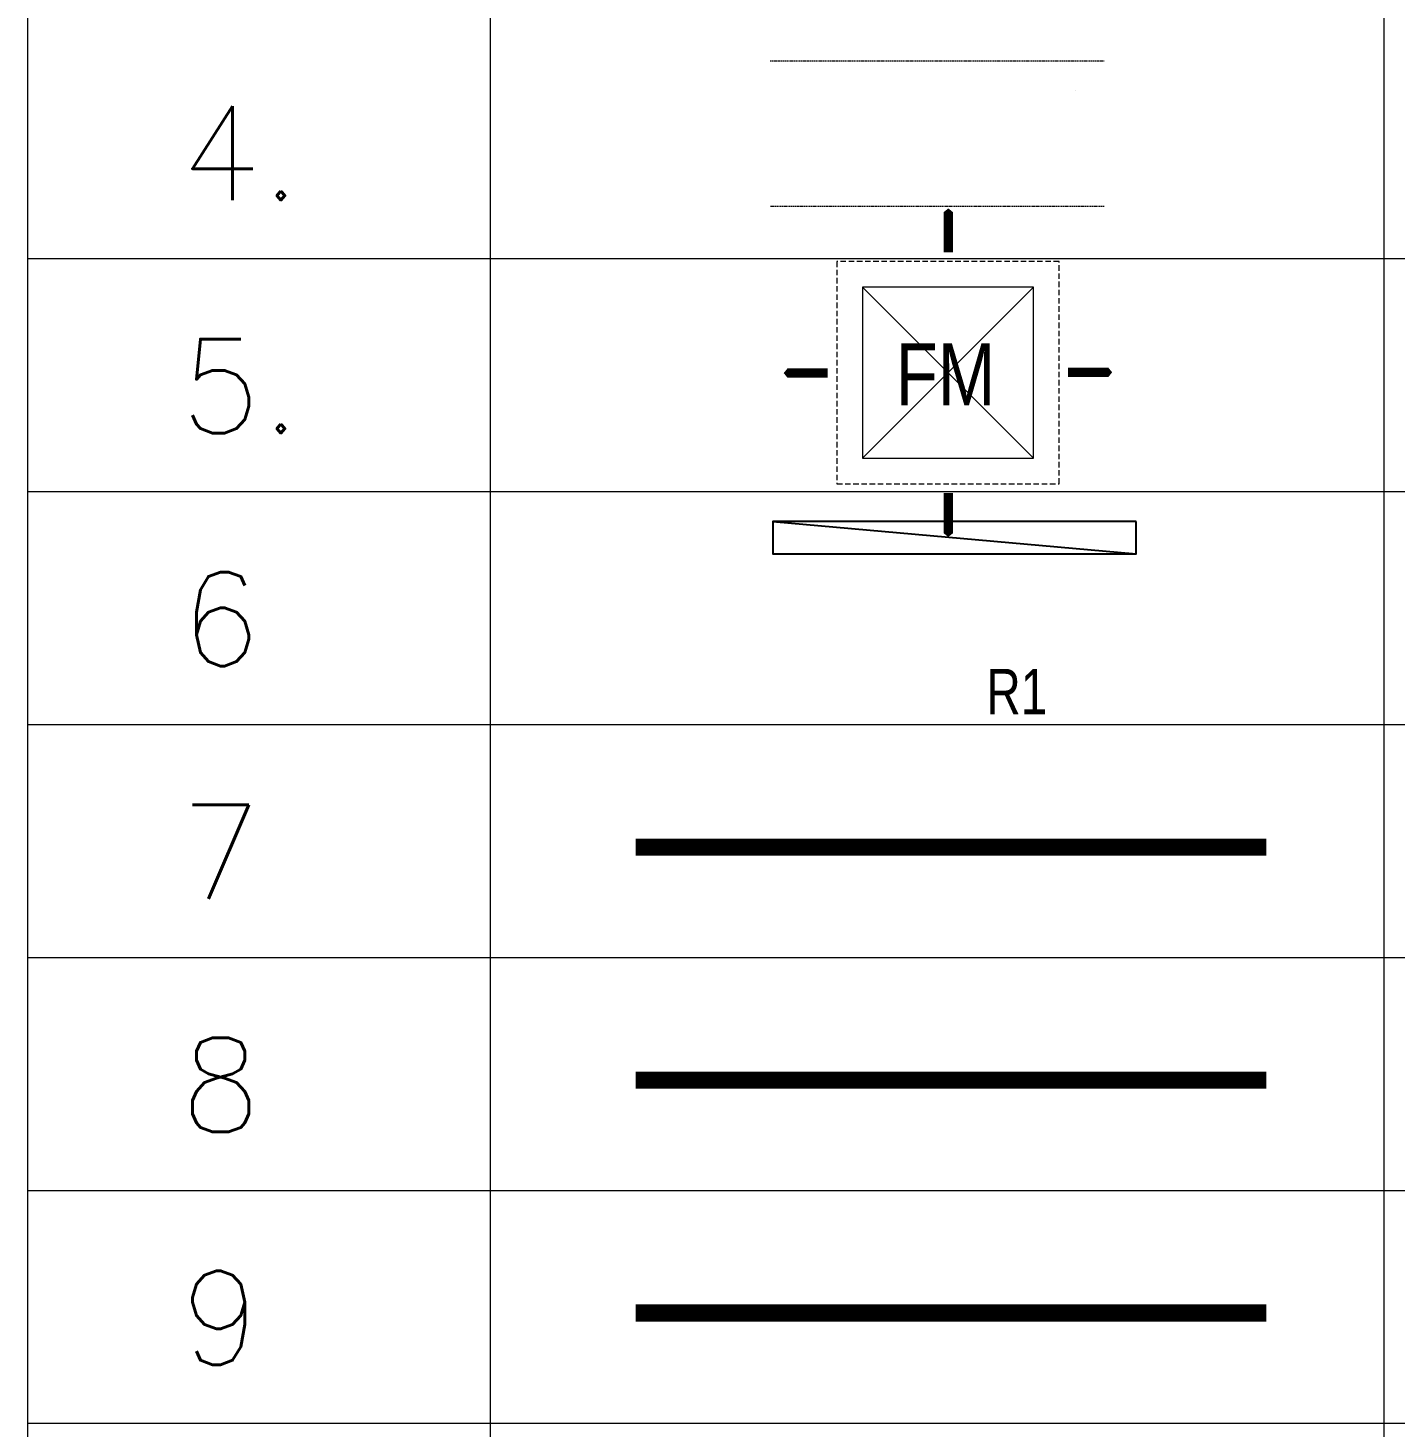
# Model space of a CAD drawing. Extents: x 3552052 to 4102982, y -707811 to -630695.
# Drawn here: x 4075137 to 4076834, y -664275 to -662538 of the extents above; entities that cross this region are included whole.
import ezdxf

# ---------------------------------------------------------------- set-up
doc = ezdxf.new("R2010")
doc.units = 0
doc.header["$LTSCALE"] = 6
doc.header["$MEASUREMENT"] = 0
for name, pattern in [('ACAD_ISO04W100', [30, 24, -3, 0, -3]), ('CONTINU', [0]), ('DASHED', [0.75, 0.5, -0.25]), ('HIDDEN', [0.375, 0.25, -0.125])]:
    doc.linetypes.add(name, pattern=pattern)
for name, color, linetype, lineweight in [('axes', 40, 'ACAD_ISO04W100', 0), ('ELE-LIGHTING WIRRING', 7, 'CONTINUOUS', 0), ('MEP_HVAC_COPPER_PIPE', 5, 'CONTINUOUS', 0), ('MEP_HVAC_DRAIN_PIPE', 7, 'CONTINUOUS', 0), ('MEP_HVAC_RA_DUCT', 1, 'CONTINUOUS', 0), ('MEP_HVAC_RA_RAISERS', 3, 'CONTINUOUS', 0), ('MEP_HVAC_SUPPLY_DIFFUSER', 5, 'CONTINUOUS', 0), ('MEP_HVAC_VRF_COPPER_PIPE', 6, 'CONTINUOUS', 0), ('Supply Diffusers', 3, 'CONTINUOUS', 0)]:
    doc.layers.add(name, color=color, linetype=linetype, lineweight=lineweight)
doc.styles.add('ARIEL', font='sanss___.ttf', dxfattribs={"width": 0.75})
doc.styles.add('ROMAN', font='arial.ttf', dxfattribs={"width": 0.8})
doc.styles.get("Standard").update_dxf_attribs({"font": 'SIMPLEX'})

# ---------------------------------------------------------------- blocks, each defined once
blk = doc.blocks.new('FM3')
at = {"layer": 'Supply Diffusers'}
for p, q in [((234.6, -234.9), (-235.4, 235.1)), ((-235.4, -234.9), (234.6, 235.1))]:
    blk.add_line(p, q, dxfattribs=at)
at = {"layer": 'Supply Diffusers', "color": 7}
for points in [[(0.6, 451.1, 0, 150, 0), (0.6, 390.6, 25, 25, 0), (0.6, 330.1, 25, 25, 0)], [(-451.4, -0.9, 0, 150, 0), (-390.9, -0.9, 25, 25, 0), (-330.4, -0.9, 25, 25, 0)], [(450.6, 1.1, 0, 150, 0), (390.1, 1.1, 25, 25, 0), (329.6, 1.1, 25, 25, 0)], [(0.6, -450.9, 0, 150, 0), (0.6, -390.4, 25, 25, 0), (0.6, -329.9, 25, 25, 0)]]:
    blk.add_lwpolyline(points, format="xyseb", dxfattribs=at)
at = {"layer": 'Supply Diffusers', "linetype": 'DASHED', "ltscale": 5}
blk.add_lwpolyline([(-305.4, -304.9), (304.6, -304.9), (304.6, 305.1), (-305.4, 305.1)], close=True, dxfattribs=at)
at = {"layer": 'Supply Diffusers'}
blk.add_lwpolyline([(-235.4, -234.9), (234.6, -234.9), (234.6, 235.1), (-235.4, 235.1)], close=True, dxfattribs=at)
at = {"layer": 'Supply Diffusers', "style": 'ROMAN', "width": 0.8}
blk.add_text('FM', height=170, dxfattribs=at).set_placement((-144.4, -89.7))
blk = doc.blocks.new('SA DIFFUSER 600X600MM')
at = {"layer": 'Supply Diffusers', "color": 1, "xscale": 0.9836065573758823, "yscale": 0.9836065573758823, "zscale": 0.9836065573758823}
blk.add_blockref('FM3', (1302829.9, -127949.5, 14384.8), dxfattribs=at)
blk = doc.blocks.new('RA_RAISER')
at = {"layer": 'MEP_HVAC_RA_RAISERS', "lineweight": 25}
blk.add_line((3561965.8, -606672.8), (3562865.8, -606752.8), dxfattribs=at)
blk.add_lwpolyline([(3562865.8, -606672.8), (3561965.8, -606672.8), (3561965.8, -606752.8), (3562865.8, -606752.8)], close=True, dxfattribs=at)
blk.add_lwpolyline([(3562415.8, -606784, 0, 66.4, 0), (3562415.8, -606861.5, 0, 0, 0), (3562415.8, -606988.1, 0, 0, 0), (3562515.9, -606988.1, 0, 0, 0), (3562240.8, -607052.5, 0, 0, 0), (3562393.1, -607052.5, 0, 0, 0), (3562393.1, -607148, 0, 0, 0)], format="xyseb", dxfattribs=at)
at = {"layer": 'MEP_HVAC_RA_RAISERS', "lineweight": 25, "insert": (3562494.5, -607037.4), "char_height": 112.5, "width": 174.151, "attachment_point": 1, "style": 'ARIEL'}
blk.add_mtext('R1', dxfattribs=at)

msp = doc.modelspace()

# ---------------------------------------------------------------- linework, layer by layer
at = {"layer": 'axes', "color": 7, "linetype": 'CONTINU', "lineweight": 0}
for p, q in [((4075711.1, -661202.4), (4075711.1, -666003.3)), ((4076820.2, -661202.4), (4076820.2, -666003.3)), ((4075137.5, -662824.4), (4080097.1, -662824.4)), ((4075137.5, -663113.4), (4080097.1, -663113.4)), ((4075137.5, -663402.4), (4080097.1, -663402.4)), ((4075137.5, -663691.4), (4080097.1, -663691.4)), ((4075137.5, -663980.4), (4080097.1, -663980.4)), ((4075137.5, -664269.3), (4080097.1, -664269.3))]:
    msp.add_line(p, q, dxfattribs=at)
msp.add_lwpolyline([(4075137.5, -666003.3), (4075137.5, -661202.4), (4080097.1, -661202.4), (4080097.1, -666003.3)], dxfattribs=at)
at = {"layer": 'MEP_HVAC_COPPER_PIPE', "linetype": 'ByBlock', "const_width": 21.3}
msp.add_lwpolyline([(4075891.8, -663554.6), (4076674.5, -663554.6)], dxfattribs=at)
at = {"layer": 'MEP_HVAC_DRAIN_PIPE', "linetype": 'ByBlock', "const_width": 21.3}
msp.add_lwpolyline([(4075891.8, -664132.6), (4076674.5, -664132.6)], dxfattribs=at)
at = {"layer": 'MEP_HVAC_RA_DUCT', "linetype": 'HIDDEN'}
for p, q in [((4076058.7, -662578.9), (4076473.1, -662578.9)), ((4076473.1, -662759.6), (4076058.7, -662759.6))]:
    msp.add_line(p, q, dxfattribs=at)
at = {"layer": 'MEP_HVAC_RA_DUCT', "const_width": 0.00516}
for points in [[(4076058.7, -662816.6), (4076058.7, -662724), (4076095.3, -662724), (4076022.2, -662614.5), (4076058.7, -662614.5), (4076058.7, -662541.1)], [(4076473.1, -662816.6), (4076473.1, -662724), (4076509.7, -662724), (4076436.6, -662614.5), (4076473.1, -662614.5), (4076473.1, -662541.1)]]:
    msp.add_lwpolyline(points, dxfattribs=at)
at = {"layer": 'MEP_HVAC_VRF_COPPER_PIPE', "linetype": 'ByBlock', "const_width": 21.3}
msp.add_lwpolyline([(4075891.8, -663843.6), (4076674.5, -663843.6)], dxfattribs=at)

# ---------------------------------------------------------------- block references
at = {"layer": 'MEP_HVAC_RA_RAISERS', "linetype": 'ByBlock', "xscale": 0.5010619716585203, "yscale": 0.5010619716585203, "zscale": 0.5010619716585203}
msp.add_blockref('RA_RAISER', (2291296.5, -359170), dxfattribs=at)
at = {"layer": 'MEP_HVAC_SUPPLY_DIFFUSER', "xscale": 0.4594809161644151, "yscale": 0.4594809161644151, "zscale": 0.4594809161644151}
msp.add_blockref('SA DIFFUSER 600X600MM', (3477654, -604175.6, 9356.4), dxfattribs=at)

# ---------------------------------------------------------------- texts
at = {"layer": 'ELE-LIGHTING WIRRING', "color": 7, "linetype": 'CONTINU', "lineweight": 0, "char_height": 116.61, "width": 358.178, "attachment_point": 1}
for s, insert in [('{\\C256;4.}', (4075326.5, -662635.2)), ('{\\C256;5.}', (4075326.5, -662924.2)), ('{\\C256;6}', (4075326.5, -663213.2)), ('{\\C256;7}', (4075326.5, -663502.2)), ('{\\C256;8}', (4075326.5, -663791.2)), ('{\\C256;9}', (4075326.5, -664080.1))]:
    msp.add_mtext(s, dxfattribs=dict(at, insert=insert))

doc.saveas('drawing.dxf')
